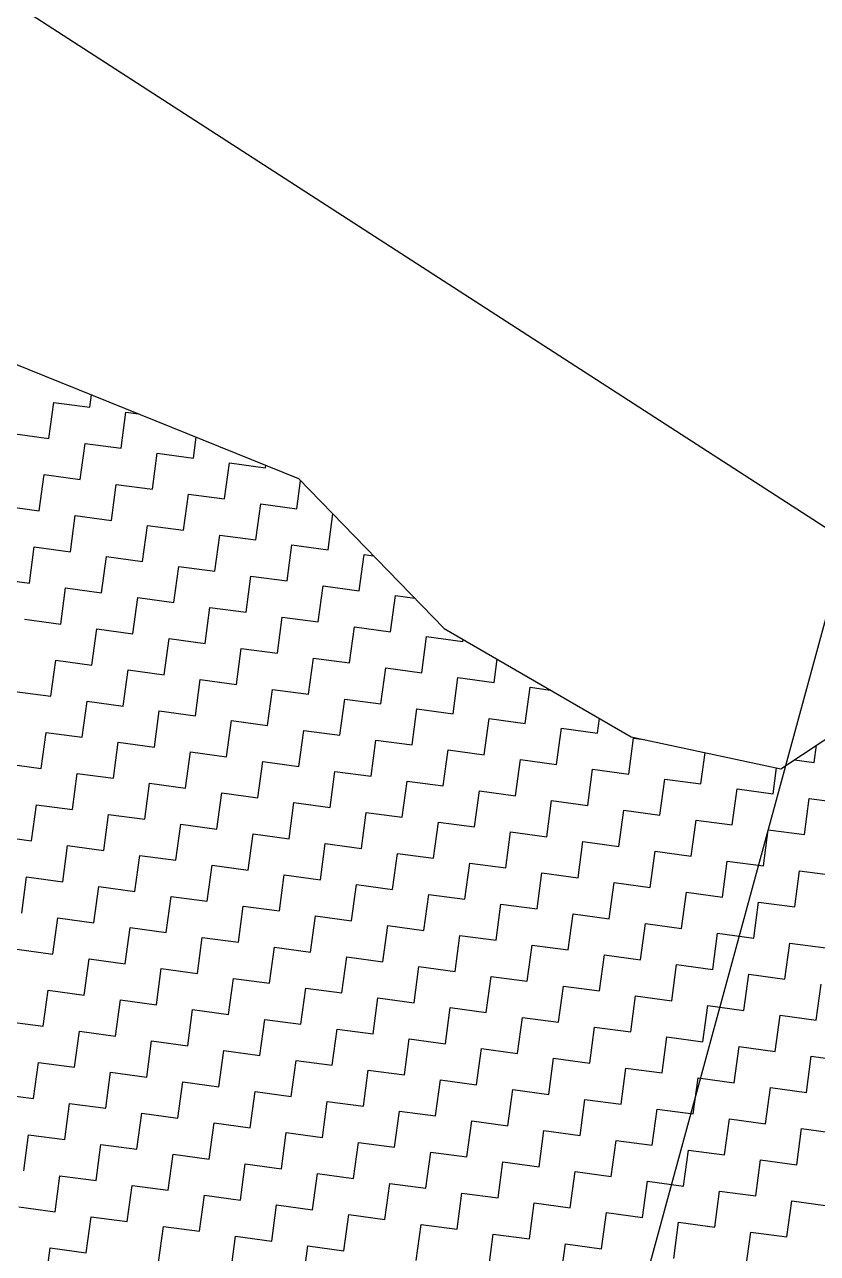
# Model space of a CAD drawing. Header units: metres. Extents: x 291974 to 293244, y 2020596 to 2023640.
# Drawn here: x 292370.2 to 292424.6, y 2021670.5 to 2021754.8 of the extents above; entities that cross this region are included whole.
import ezdxf

# ---------------------------------------------------------------- set-up
doc = ezdxf.new("R2010")
doc.units = ezdxf.units.M
doc.header["$MEASUREMENT"] = 0
doc.layers.add('POLY_HATCH', color=12, linetype='Continuous')
doc.layers.add('POLY_PARCEL', color=6, linetype='Continuous')

msp = doc.modelspace()

# ---------------------------------------------------------------- linework, layer by layer
at = {"layer": 'POLY_HATCH'}
for p, q in [((292352.75, 2021738.331), (292389.006, 2021723.689)), ((292389.006, 2021723.689), (292399.007, 2021713.399)), ((292399.007, 2021713.399), (292411.834, 2021705.979)), ((292422.112, 2021703.781), (292436.401, 2021713.236)), ((292411.834, 2021705.979), (292422.112, 2021703.781))]:
    msp.add_line(p, q, dxfattribs=at)
at = {"layer": 'POLY_HATCH', "linetype": 'Continuous'}
for p, q in [((292374.697, 2021728.572), (292374.811, 2021729.421)), ((292371.885, 2021726.428), (292372.219, 2021728.906)), ((292372.219, 2021728.906), (292374.697, 2021728.572)), ((292376.841, 2021725.76), (292377.174, 2021728.238)), ((292377.174, 2021728.238), (292378.026, 2021728.123)), ((292369.408, 2021726.762), (292371.885, 2021726.428)), ((292374.029, 2021723.617), (292374.363, 2021726.094)), ((292374.363, 2021726.094), (292376.841, 2021725.76)), ((292381.796, 2021725.092), (292381.988, 2021726.523)), ((292378.984, 2021722.949), (292379.318, 2021725.426)), ((292379.318, 2021725.426), (292381.796, 2021725.092)), ((292383.939, 2021722.281), (292384.273, 2021724.758)), ((292384.273, 2021724.758), (292386.751, 2021724.424)), ((292386.751, 2021724.424), (292386.773, 2021724.591)), ((292371.218, 2021721.473), (292371.551, 2021723.951)), ((292371.551, 2021723.951), (292374.029, 2021723.617)), ((292388.894, 2021721.613), (292389.154, 2021723.537)), ((292376.173, 2021720.805), (292376.507, 2021723.283)), ((292376.507, 2021723.283), (292378.984, 2021722.949)), ((292381.128, 2021720.137), (292381.462, 2021722.615)), ((292381.462, 2021722.615), (292383.939, 2021722.281)), ((292368.74, 2021721.807), (292371.218, 2021721.473)), ((292386.083, 2021719.469), (292386.417, 2021721.947)), ((292386.417, 2021721.947), (292388.894, 2021721.613)), ((292373.361, 2021718.661), (292373.695, 2021721.139)), ((292373.695, 2021721.139), (292376.173, 2021720.805)), ((292391.038, 2021718.801), (292391.369, 2021721.258)), ((292378.316, 2021717.994), (292378.65, 2021720.471)), ((292378.65, 2021720.471), (292381.128, 2021720.137)), ((292383.271, 2021717.326), (292383.605, 2021719.803)), ((292383.605, 2021719.803), (292386.083, 2021719.469)), ((292370.55, 2021716.518), (292370.884, 2021718.995)), ((292370.884, 2021718.995), (292373.361, 2021718.661)), ((292388.227, 2021716.658), (292388.56, 2021719.135)), ((292388.56, 2021719.135), (292391.038, 2021718.801)), ((292393.182, 2021715.99), (292393.516, 2021718.468)), ((292393.516, 2021718.468), (292394.166, 2021718.38)), ((292375.505, 2021715.85), (292375.839, 2021718.328)), ((292375.839, 2021718.328), (292378.316, 2021717.994)), ((292380.46, 2021715.182), (292380.794, 2021717.66)), ((292380.794, 2021717.66), (292383.271, 2021717.326)), ((292368.072, 2021716.852), (292370.55, 2021716.518)), ((292385.415, 2021714.514), (292385.749, 2021716.992)), ((292385.749, 2021716.992), (292388.227, 2021716.658)), ((292372.693, 2021713.706), (292373.027, 2021716.184)), ((292373.027, 2021716.184), (292375.505, 2021715.85)), ((292390.37, 2021713.846), (292390.704, 2021716.324)), ((292390.704, 2021716.324), (292393.182, 2021715.99)), ((292377.648, 2021713.038), (292377.982, 2021715.516)), ((292377.982, 2021715.516), (292380.46, 2021715.182)), ((292395.325, 2021713.178), (292395.659, 2021715.656)), ((292395.659, 2021715.656), (292396.987, 2021715.477)), ((292382.604, 2021712.371), (292382.937, 2021714.848)), ((292382.937, 2021714.848), (292385.415, 2021714.514)), ((292387.559, 2021711.703), (292387.893, 2021714.18)), ((292387.893, 2021714.18), (292390.37, 2021713.846)), ((292370.216, 2021714.04), (292372.693, 2021713.706)), ((292374.837, 2021710.895), (292375.171, 2021713.372)), ((292375.171, 2021713.372), (292377.648, 2021713.038)), ((292392.514, 2021711.035), (292392.848, 2021713.512)), ((292392.848, 2021713.512), (292395.325, 2021713.178)), ((292379.792, 2021710.227), (292380.126, 2021712.705)), ((292380.126, 2021712.705), (292382.604, 2021712.371)), ((292397.469, 2021710.367), (292397.803, 2021712.844)), ((292397.803, 2021712.844), (292400.28, 2021712.511)), ((292400.28, 2021712.511), (292400.299, 2021712.651)), ((292384.747, 2021709.559), (292385.081, 2021712.037)), ((292385.081, 2021712.037), (292387.559, 2021711.703)), ((292372.025, 2021708.751), (292372.359, 2021711.229)), ((292372.359, 2021711.229), (292374.837, 2021710.895)), ((292389.702, 2021708.891), (292390.036, 2021711.369)), ((292390.036, 2021711.369), (292392.514, 2021711.035)), ((292402.424, 2021709.699), (292402.64, 2021711.298)), ((292376.981, 2021708.083), (292377.314, 2021710.561)), ((292377.314, 2021710.561), (292379.792, 2021710.227)), ((292394.657, 2021708.223), (292394.991, 2021710.701)), ((292394.991, 2021710.701), (292397.469, 2021710.367)), ((292399.613, 2021707.555), (292399.947, 2021710.033)), ((292399.947, 2021710.033), (292402.424, 2021709.699)), ((292369.548, 2021709.085), (292372.025, 2021708.751)), ((292381.936, 2021707.415), (292382.27, 2021709.893)), ((292382.27, 2021709.893), (292384.747, 2021709.559)), ((292386.891, 2021706.748), (292387.225, 2021709.225)), ((292387.225, 2021709.225), (292389.702, 2021708.891)), ((292404.568, 2021706.888), (292404.902, 2021709.365)), ((292404.902, 2021709.365), (292406.309, 2021709.175)), ((292374.169, 2021705.94), (292374.503, 2021708.417)), ((292374.503, 2021708.417), (292376.981, 2021708.083)), ((292391.846, 2021706.08), (292392.18, 2021708.557)), ((292392.18, 2021708.557), (292394.657, 2021708.223)), ((292379.124, 2021705.272), (292379.458, 2021707.749)), ((292379.458, 2021707.749), (292381.936, 2021707.415)), ((292396.801, 2021705.412), (292397.135, 2021707.889)), ((292397.135, 2021707.889), (292399.613, 2021707.555)), ((292384.079, 2021704.604), (292384.413, 2021707.081)), ((292384.413, 2021707.081), (292386.891, 2021706.748)), ((292401.756, 2021704.744), (292402.09, 2021707.221)), ((292402.09, 2021707.221), (292404.568, 2021706.888)), ((292406.711, 2021704.076), (292407.045, 2021706.554)), ((292407.045, 2021706.554), (292409.523, 2021706.22)), ((292409.523, 2021706.22), (292409.66, 2021707.237)), ((292371.357, 2021703.796), (292371.691, 2021706.274)), ((292371.691, 2021706.274), (292374.169, 2021705.94)), ((292389.034, 2021703.936), (292389.368, 2021706.414)), ((292389.368, 2021706.414), (292391.846, 2021706.08)), ((292393.99, 2021703.268), (292394.324, 2021705.746)), ((292394.324, 2021705.746), (292396.801, 2021705.412)), ((292411.666, 2021703.408), (292412, 2021705.886)), ((292412, 2021705.886), (292412.735, 2021705.787)), ((292376.313, 2021703.128), (292376.647, 2021705.606)), ((292376.647, 2021705.606), (292379.124, 2021705.272)), ((292381.268, 2021702.46), (292381.602, 2021704.938)), ((292381.602, 2021704.938), (292384.079, 2021704.604)), ((292398.945, 2021702.6), (292399.279, 2021705.078)), ((292399.279, 2021705.078), (292401.756, 2021704.744)), ((292416.622, 2021702.74), (292416.912, 2021704.893)), ((292424.388, 2021704.216), (292424.547, 2021705.392)), ((292368.88, 2021704.13), (292371.357, 2021703.796)), ((292386.223, 2021701.792), (292386.557, 2021704.27)), ((292386.557, 2021704.27), (292389.034, 2021703.936)), ((292403.9, 2021701.932), (292404.234, 2021704.41)), ((292404.234, 2021704.41), (292406.711, 2021704.076)), ((292423.043, 2021704.397), (292424.388, 2021704.216)), ((292373.501, 2021700.985), (292373.835, 2021703.462)), ((292373.835, 2021703.462), (292376.313, 2021703.128)), ((292391.178, 2021701.125), (292391.512, 2021703.602)), ((292391.512, 2021703.602), (292393.99, 2021703.268)), ((292408.855, 2021701.265), (292409.189, 2021703.742)), ((292409.189, 2021703.742), (292411.666, 2021703.408)), ((292421.577, 2021702.072), (292421.816, 2021703.845)), ((292378.456, 2021700.317), (292378.79, 2021702.794)), ((292378.79, 2021702.794), (292381.268, 2021702.46)), ((292396.133, 2021700.457), (292396.467, 2021702.934)), ((292396.467, 2021702.934), (292398.945, 2021702.6)), ((292413.81, 2021700.597), (292414.144, 2021703.074)), ((292414.144, 2021703.074), (292416.622, 2021702.74)), ((292418.765, 2021699.929), (292419.099, 2021702.406)), ((292419.099, 2021702.406), (292421.577, 2021702.072)), ((292383.411, 2021699.649), (292383.745, 2021702.126)), ((292383.745, 2021702.126), (292386.223, 2021701.792)), ((292401.088, 2021699.789), (292401.422, 2021702.266)), ((292401.422, 2021702.266), (292403.9, 2021701.932)), ((292406.043, 2021699.121), (292406.377, 2021701.598)), ((292406.377, 2021701.598), (292408.855, 2021701.265)), ((292423.72, 2021699.261), (292424.054, 2021701.738)), ((292424.054, 2021701.738), (292426.532, 2021701.404)), ((292370.69, 2021698.841), (292371.024, 2021701.318)), ((292371.024, 2021701.318), (292373.501, 2021700.985)), ((292375.645, 2021698.173), (292375.979, 2021700.651)), ((292375.979, 2021700.651), (292378.456, 2021700.317)), ((292388.367, 2021698.981), (292388.7, 2021701.458)), ((292388.7, 2021701.458), (292391.178, 2021701.125)), ((292393.322, 2021698.313), (292393.656, 2021700.791)), ((292393.656, 2021700.791), (292396.133, 2021700.457)), ((292410.999, 2021698.453), (292411.333, 2021700.931)), ((292411.333, 2021700.931), (292413.81, 2021700.597)), ((292380.6, 2021697.505), (292380.934, 2021699.983)), ((292380.934, 2021699.983), (292383.411, 2021699.649)), ((292398.277, 2021697.645), (292398.611, 2021700.123)), ((292398.611, 2021700.123), (292401.088, 2021699.789)), ((292415.954, 2021697.785), (292416.288, 2021700.263)), ((292416.288, 2021700.263), (292418.765, 2021699.929)), ((292368.212, 2021699.175), (292370.69, 2021698.841)), ((292385.555, 2021696.837), (292385.889, 2021699.315)), ((292385.889, 2021699.315), (292388.367, 2021698.981)), ((292403.232, 2021696.977), (292403.566, 2021699.455)), ((292403.566, 2021699.455), (292406.043, 2021699.121)), ((292420.909, 2021697.117), (292421.243, 2021699.595)), ((292421.243, 2021699.595), (292423.72, 2021699.261)), ((292372.833, 2021696.029), (292373.167, 2021698.507)), ((292373.167, 2021698.507), (292375.645, 2021698.173)), ((292390.51, 2021696.169), (292390.844, 2021698.647)), ((292390.844, 2021698.647), (292393.322, 2021698.313)), ((292408.187, 2021696.309), (292408.521, 2021698.787)), ((292408.521, 2021698.787), (292410.999, 2021698.453)), ((292413.142, 2021695.641), (292413.476, 2021698.119)), ((292413.476, 2021698.119), (292415.954, 2021697.785)), ((292377.788, 2021695.362), (292378.122, 2021697.839)), ((292378.122, 2021697.839), (292380.6, 2021697.505)), ((292395.465, 2021695.501), (292395.799, 2021697.979)), ((292395.799, 2021697.979), (292398.277, 2021697.645)), ((292400.42, 2021694.834), (292400.754, 2021697.311)), ((292400.754, 2021697.311), (292403.232, 2021696.977)), ((292418.097, 2021694.974), (292418.431, 2021697.451)), ((292418.431, 2021697.451), (292420.909, 2021697.117)), ((292382.744, 2021694.694), (292383.077, 2021697.171)), ((292383.077, 2021697.171), (292385.555, 2021696.837)), ((292387.699, 2021694.026), (292388.033, 2021696.503)), ((292388.033, 2021696.503), (292390.51, 2021696.169)), ((292405.376, 2021694.166), (292405.71, 2021696.643)), ((292405.71, 2021696.643), (292408.187, 2021696.309)), ((292423.053, 2021694.306), (292423.386, 2021696.783)), ((292423.386, 2021696.783), (292425.864, 2021696.449)), ((292370.022, 2021693.886), (292370.356, 2021696.363)), ((292370.356, 2021696.363), (292372.833, 2021696.029)), ((292374.977, 2021693.218), (292375.311, 2021695.695)), ((292375.311, 2021695.695), (292377.788, 2021695.362)), ((292392.654, 2021693.358), (292392.988, 2021695.835)), ((292392.988, 2021695.835), (292395.465, 2021695.501)), ((292410.331, 2021693.498), (292410.665, 2021695.975)), ((292410.665, 2021695.975), (292413.142, 2021695.641)), ((292379.932, 2021692.55), (292380.266, 2021695.028)), ((292380.266, 2021695.028), (292382.744, 2021694.694)), ((292397.609, 2021692.69), (292397.943, 2021695.168)), ((292397.943, 2021695.168), (292400.42, 2021694.834)), ((292415.286, 2021692.83), (292415.62, 2021695.308)), ((292415.62, 2021695.308), (292418.097, 2021694.974)), ((292384.887, 2021691.882), (292385.221, 2021694.36)), ((292385.221, 2021694.36), (292387.699, 2021694.026)), ((292402.564, 2021692.022), (292402.898, 2021694.5)), ((292402.898, 2021694.5), (292405.376, 2021694.166)), ((292420.241, 2021692.162), (292420.575, 2021694.64)), ((292420.575, 2021694.64), (292423.053, 2021694.306)), ((292372.165, 2021691.074), (292372.499, 2021693.552)), ((292372.499, 2021693.552), (292374.977, 2021693.218)), ((292389.842, 2021691.214), (292390.176, 2021693.692)), ((292390.176, 2021693.692), (292392.654, 2021693.358)), ((292407.519, 2021691.354), (292407.853, 2021693.832)), ((292407.853, 2021693.832), (292410.331, 2021693.498)), ((292412.474, 2021690.686), (292412.808, 2021693.164)), ((292412.808, 2021693.164), (292415.286, 2021692.83)), ((292377.12, 2021690.406), (292377.454, 2021692.884)), ((292377.454, 2021692.884), (292379.932, 2021692.55)), ((292382.076, 2021689.738), (292382.41, 2021692.216)), ((292382.41, 2021692.216), (292384.887, 2021691.882)), ((292394.797, 2021690.546), (292395.131, 2021693.024)), ((292395.131, 2021693.024), (292397.609, 2021692.69)), ((292399.753, 2021689.878), (292400.087, 2021692.356)), ((292400.087, 2021692.356), (292402.564, 2021692.022)), ((292417.429, 2021690.018), (292417.763, 2021692.496)), ((292417.763, 2021692.496), (292420.241, 2021692.162)), ((292369.688, 2021691.408), (292372.165, 2021691.074)), ((292387.031, 2021689.071), (292387.365, 2021691.548)), ((292387.365, 2021691.548), (292389.842, 2021691.214)), ((292404.708, 2021689.211), (292405.042, 2021691.688)), ((292405.042, 2021691.688), (292407.519, 2021691.354)), ((292422.385, 2021689.351), (292422.719, 2021691.828)), ((292422.719, 2021691.828), (292425.196, 2021691.494)), ((292374.309, 2021688.263), (292374.643, 2021690.74)), ((292374.643, 2021690.74), (292377.12, 2021690.406)), ((292391.986, 2021688.403), (292392.32, 2021690.88)), ((292392.32, 2021690.88), (292394.797, 2021690.546)), ((292409.663, 2021688.543), (292409.997, 2021691.02)), ((292409.997, 2021691.02), (292412.474, 2021690.686)), ((292379.264, 2021687.595), (292379.598, 2021690.072)), ((292379.598, 2021690.072), (292382.076, 2021689.738)), ((292396.941, 2021687.735), (292397.275, 2021690.212)), ((292397.275, 2021690.212), (292399.753, 2021689.878)), ((292414.618, 2021687.875), (292414.952, 2021690.352)), ((292414.952, 2021690.352), (292417.429, 2021690.018)), ((292419.573, 2021687.207), (292419.907, 2021689.685)), ((292419.907, 2021689.685), (292422.385, 2021689.351)), ((292384.219, 2021686.927), (292384.553, 2021689.405)), ((292384.553, 2021689.405), (292387.031, 2021689.071)), ((292401.896, 2021687.067), (292402.23, 2021689.545)), ((292402.23, 2021689.545), (292404.708, 2021689.211)), ((292406.851, 2021686.399), (292407.185, 2021688.877)), ((292407.185, 2021688.877), (292409.663, 2021688.543)), ((292424.528, 2021686.539), (292424.862, 2021689.017)), ((292371.497, 2021686.119), (292371.831, 2021688.597)), ((292371.831, 2021688.597), (292374.309, 2021688.263)), ((292389.174, 2021686.259), (292389.508, 2021688.737)), ((292389.508, 2021688.737), (292391.986, 2021688.403)), ((292394.13, 2021685.591), (292394.463, 2021688.069)), ((292394.463, 2021688.069), (292396.941, 2021687.735)), ((292411.806, 2021685.731), (292412.14, 2021688.209)), ((292412.14, 2021688.209), (292414.618, 2021687.875)), ((292376.453, 2021685.451), (292376.787, 2021687.929)), ((292376.787, 2021687.929), (292379.264, 2021687.595)), ((292381.408, 2021684.783), (292381.742, 2021687.261)), ((292381.742, 2021687.261), (292384.219, 2021686.927)), ((292399.085, 2021684.923), (292399.419, 2021687.401)), ((292399.419, 2021687.401), (292401.896, 2021687.067)), ((292416.762, 2021685.063), (292417.096, 2021687.541)), ((292417.096, 2021687.541), (292419.573, 2021687.207)), ((292369.02, 2021686.453), (292371.497, 2021686.119)), ((292386.363, 2021684.115), (292386.697, 2021686.593)), ((292386.697, 2021686.593), (292389.174, 2021686.259)), ((292404.04, 2021684.255), (292404.374, 2021686.733)), ((292404.374, 2021686.733), (292406.851, 2021686.399)), ((292421.717, 2021684.395), (292422.051, 2021686.873)), ((292422.051, 2021686.873), (292424.528, 2021686.539)), ((292373.641, 2021683.308), (292373.975, 2021685.785)), ((292373.975, 2021685.785), (292376.453, 2021685.451)), ((292391.318, 2021683.448), (292391.652, 2021685.925)), ((292391.652, 2021685.925), (292394.13, 2021685.591)), ((292408.995, 2021683.588), (292409.329, 2021686.065)), ((292409.329, 2021686.065), (292411.806, 2021685.731)), ((292378.596, 2021682.64), (292378.93, 2021685.117)), ((292378.93, 2021685.117), (292381.408, 2021684.783)), ((292396.273, 2021682.78), (292396.607, 2021685.257)), ((292396.607, 2021685.257), (292399.085, 2021684.923)), ((292413.95, 2021682.92), (292414.284, 2021685.397)), ((292414.284, 2021685.397), (292416.762, 2021685.063)), ((292418.905, 2021682.252), (292419.239, 2021684.729)), ((292419.239, 2021684.729), (292421.717, 2021684.395)), ((292383.551, 2021681.972), (292383.885, 2021684.449)), ((292383.885, 2021684.449), (292386.363, 2021684.115)), ((292388.507, 2021681.304), (292388.84, 2021683.782)), ((292388.84, 2021683.782), (292391.318, 2021683.448)), ((292401.228, 2021682.112), (292401.562, 2021684.589)), ((292401.562, 2021684.589), (292404.04, 2021684.255)), ((292406.183, 2021681.444), (292406.517, 2021683.922)), ((292406.517, 2021683.922), (292408.995, 2021683.588)), ((292423.86, 2021681.584), (292424.194, 2021684.061)), ((292424.194, 2021684.061), (292426.672, 2021683.728)), ((292370.83, 2021681.164), (292371.164, 2021683.642)), ((292371.164, 2021683.642), (292373.641, 2021683.308)), ((292375.785, 2021680.496), (292376.119, 2021682.974)), ((292376.119, 2021682.974), (292378.596, 2021682.64)), ((292393.462, 2021680.636), (292393.796, 2021683.114)), ((292393.796, 2021683.114), (292396.273, 2021682.78)), ((292411.139, 2021680.776), (292411.473, 2021683.254)), ((292411.473, 2021683.254), (292413.95, 2021682.92)), ((292380.74, 2021679.828), (292381.074, 2021682.306)), ((292381.074, 2021682.306), (292383.551, 2021681.972)), ((292398.417, 2021679.968), (292398.751, 2021682.446)), ((292398.751, 2021682.446), (292401.228, 2021682.112)), ((292416.094, 2021680.108), (292416.428, 2021682.586)), ((292416.428, 2021682.586), (292418.905, 2021682.252)), ((292368.352, 2021681.498), (292370.83, 2021681.164)), ((292385.695, 2021679.16), (292386.029, 2021681.638)), ((292386.029, 2021681.638), (292388.507, 2021681.304)), ((292403.372, 2021679.3), (292403.706, 2021681.778)), ((292403.706, 2021681.778), (292406.183, 2021681.444)), ((292421.049, 2021679.44), (292421.383, 2021681.918)), ((292421.383, 2021681.918), (292423.86, 2021681.584)), ((292372.973, 2021678.352), (292373.307, 2021680.83)), ((292373.307, 2021680.83), (292375.785, 2021680.496)), ((292390.65, 2021678.492), (292390.984, 2021680.97)), ((292390.984, 2021680.97), (292393.462, 2021680.636)), ((292408.327, 2021678.632), (292408.661, 2021681.11)), ((292408.661, 2021681.11), (292411.139, 2021680.776)), ((292413.282, 2021677.965), (292413.616, 2021680.442)), ((292413.616, 2021680.442), (292416.094, 2021680.108)), ((292377.928, 2021677.685), (292378.262, 2021680.162)), ((292378.262, 2021680.162), (292380.74, 2021679.828)), ((292395.605, 2021677.825), (292395.939, 2021680.302)), ((292395.939, 2021680.302), (292398.417, 2021679.968)), ((292400.56, 2021677.157), (292400.894, 2021679.634)), ((292400.894, 2021679.634), (292403.372, 2021679.3)), ((292418.237, 2021677.297), (292418.571, 2021679.774)), ((292418.571, 2021679.774), (292421.049, 2021679.44)), ((292382.883, 2021677.017), (292383.217, 2021679.494)), ((292383.217, 2021679.494), (292385.695, 2021679.16)), ((292387.839, 2021676.349), (292388.173, 2021678.826)), ((292388.173, 2021678.826), (292390.65, 2021678.492)), ((292405.516, 2021676.489), (292405.85, 2021678.966)), ((292405.85, 2021678.966), (292408.327, 2021678.632)), ((292423.192, 2021676.629), (292423.526, 2021679.106)), ((292423.526, 2021679.106), (292426.004, 2021678.772)), ((292370.162, 2021676.209), (292370.496, 2021678.686)), ((292370.496, 2021678.686), (292372.973, 2021678.352)), ((292375.117, 2021675.541), (292375.451, 2021678.019)), ((292375.451, 2021678.019), (292377.928, 2021677.685)), ((292392.794, 2021675.681), (292393.128, 2021678.159)), ((292393.128, 2021678.159), (292395.605, 2021677.825)), ((292410.471, 2021675.821), (292410.805, 2021678.298)), ((292410.805, 2021678.298), (292413.282, 2021677.965)), ((292380.072, 2021674.873), (292380.406, 2021677.351)), ((292380.406, 2021677.351), (292382.883, 2021677.017)), ((292397.749, 2021675.013), (292398.083, 2021677.491)), ((292398.083, 2021677.491), (292400.56, 2021677.157)), ((292415.426, 2021675.153), (292415.76, 2021677.631)), ((292415.76, 2021677.631), (292418.237, 2021677.297)), ((292385.027, 2021674.205), (292385.361, 2021676.683)), ((292385.361, 2021676.683), (292387.839, 2021676.349)), ((292402.704, 2021674.345), (292403.038, 2021676.823)), ((292403.038, 2021676.823), (292405.516, 2021676.489)), ((292420.381, 2021674.485), (292420.715, 2021676.963)), ((292420.715, 2021676.963), (292423.192, 2021676.629)), ((292372.305, 2021673.397), (292372.639, 2021675.875)), ((292372.639, 2021675.875), (292375.117, 2021675.541)), ((292389.982, 2021673.537), (292390.316, 2021676.015)), ((292390.316, 2021676.015), (292392.794, 2021675.681)), ((292407.659, 2021673.677), (292407.993, 2021676.155)), ((292407.993, 2021676.155), (292410.471, 2021675.821)), ((292412.614, 2021673.009), (292412.948, 2021675.487)), ((292412.948, 2021675.487), (292415.426, 2021675.153)), ((292377.26, 2021672.729), (292377.594, 2021675.207)), ((292377.594, 2021675.207), (292380.072, 2021674.873)), ((292382.216, 2021672.062), (292382.55, 2021674.539)), ((292382.55, 2021674.539), (292385.027, 2021674.205)), ((292394.937, 2021672.869), (292395.271, 2021675.347)), ((292395.271, 2021675.347), (292397.749, 2021675.013)), ((292399.893, 2021672.202), (292400.226, 2021674.679)), ((292400.226, 2021674.679), (292402.704, 2021674.345)), ((292417.569, 2021672.342), (292417.903, 2021674.819)), ((292417.903, 2021674.819), (292420.381, 2021674.485)), ((292369.828, 2021673.731), (292372.305, 2021673.397)), ((292387.171, 2021671.394), (292387.505, 2021673.871)), ((292387.505, 2021673.871), (292389.982, 2021673.537)), ((292404.848, 2021671.534), (292405.182, 2021674.011)), ((292405.182, 2021674.011), (292407.659, 2021673.677)), ((292422.525, 2021671.674), (292422.859, 2021674.151)), ((292422.859, 2021674.151), (292425.336, 2021673.817)), ((292374.449, 2021670.586), (292374.783, 2021673.063)), ((292374.783, 2021673.063), (292377.26, 2021672.729)), ((292392.126, 2021670.726), (292392.46, 2021673.203)), ((292392.46, 2021673.203), (292394.937, 2021672.869)), ((292409.803, 2021670.866), (292410.137, 2021673.343)), ((292410.137, 2021673.343), (292412.614, 2021673.009)), ((292379.404, 2021669.918), (292379.738, 2021672.396)), ((292379.738, 2021672.396), (292382.216, 2021672.062)), ((292397.081, 2021670.058), (292397.415, 2021672.535)), ((292397.415, 2021672.535), (292399.893, 2021672.202)), ((292414.758, 2021670.198), (292415.092, 2021672.675)), ((292415.092, 2021672.675), (292417.569, 2021672.342)), ((292419.713, 2021669.53), (292420.047, 2021672.008)), ((292420.047, 2021672.008), (292422.525, 2021671.674)), ((292384.359, 2021669.25), (292384.693, 2021671.728)), ((292384.693, 2021671.728), (292387.171, 2021671.394)), ((292402.036, 2021669.39), (292402.37, 2021671.868)), ((292402.37, 2021671.868), (292404.848, 2021671.534)), ((292406.991, 2021668.722), (292407.325, 2021671.2)), ((292407.325, 2021671.2), (292409.803, 2021670.866)), ((292371.637, 2021668.442), (292371.971, 2021670.92)), ((292371.971, 2021670.92), (292374.449, 2021670.586)), ((292389.314, 2021668.582), (292389.648, 2021671.06)), ((292389.648, 2021671.06), (292392.126, 2021670.726))]:
    msp.add_line(p, q, dxfattribs=at)
at = {"layer": 'POLY_PARCEL'}
for p, q in [((292328.057, 2021783.031), (292426.616, 2021719.399)), ((292426.616, 2021719.399), (292387.1, 2021574.303))]:
    msp.add_line(p, q, dxfattribs=at)

doc.saveas('drawing.dxf')
